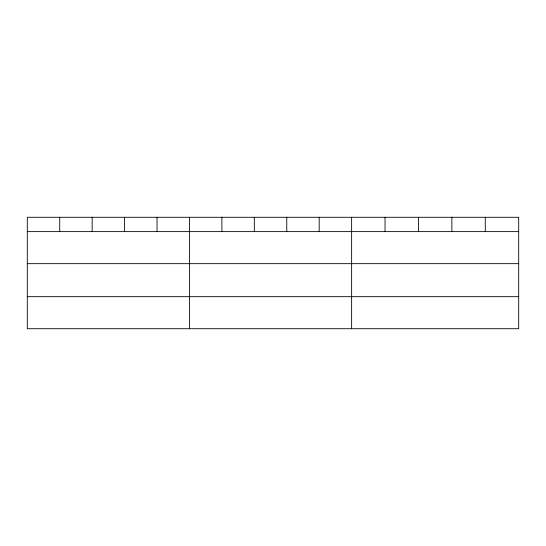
<?xml version="1.0" encoding="UTF-8"?>
<svg xmlns="http://www.w3.org/2000/svg" width="546" height="546" viewBox="0 0 546 546"><rect width="100%" height="100%" fill="white"/><g stroke="black" fill="none" stroke-linecap="round" stroke-linejoin="round"><path stroke-width="0.82" d="M27.3 231.62L518.7 231.62M27.3 263.663L518.7 263.663M27.3 296.676L518.7 296.676M485.285 217.281L485.285 231.62M451.87 217.281L451.87 231.62M418.454 217.281L418.454 231.62M385.039 217.281L385.039 231.62M351.624 217.281L351.624 328.719M319.192 217.281L319.192 231.62M286.759 217.281L286.759 231.62M254.327 217.281L254.327 231.62M221.894 217.281L221.894 231.62M189.462 217.281L189.462 328.719M157.03 217.281L157.03 231.62M124.597 217.281L124.597 231.62M92.165 217.281L92.165 231.62M59.732 217.281L59.732 231.62M518.7 217.281L27.3 217.281L27.3 328.719L518.7 328.719L518.7 217.281"/></g></svg>
